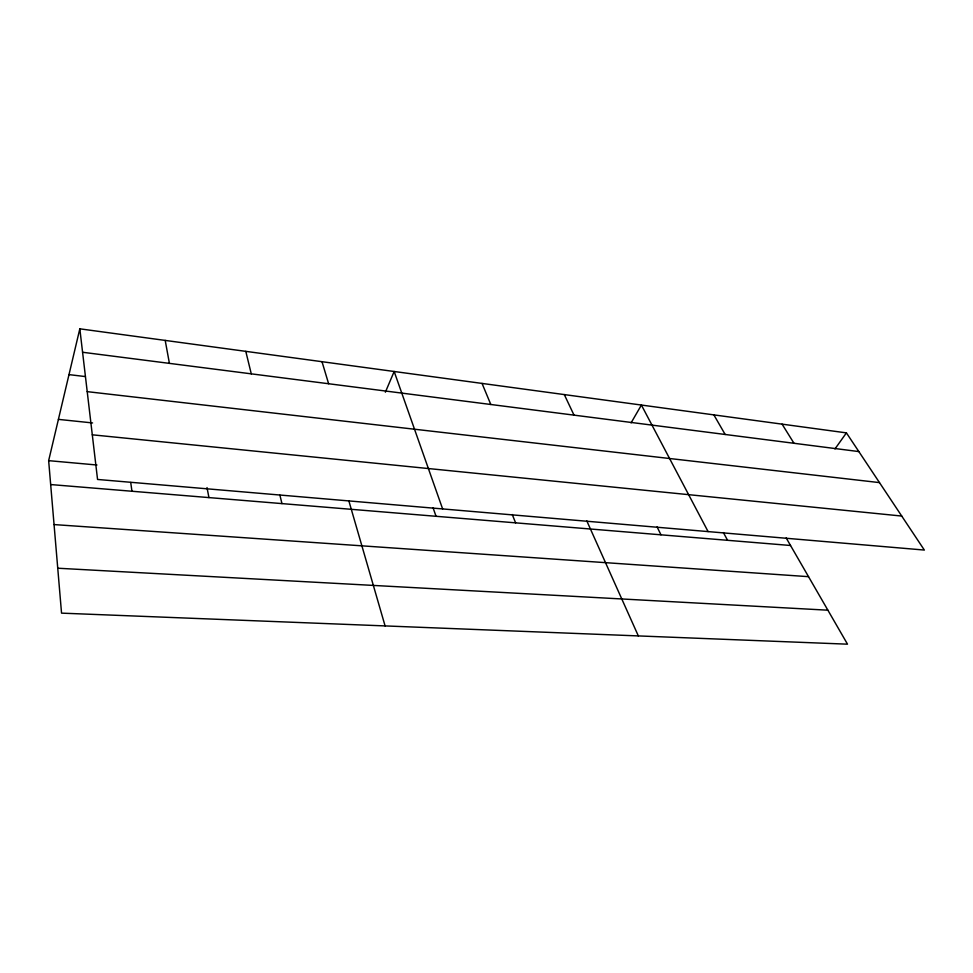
<?xml version="1.0" encoding="UTF-8"?>
<svg xmlns="http://www.w3.org/2000/svg" width="973" height="973" viewBox="0 0 973 973"><rect width="100%" height="100%" fill="white"/><g stroke="black" fill="none" stroke-linecap="round" stroke-linejoin="round"><path stroke-width="1.46" d="M786.172 537.947L847.507 644.175L61.542 613.136L48.65 460.655L79.822 328.825L846.413 432.876L924.35 550.061L97.555 479.458L79.822 328.825M385.369 392.204L394.162 371.491L442.618 508.915M631.076 422.89L641.402 405.048L708.089 531.586M834.968 448.954L846.413 432.876M57.748 568.22L827.889 610.193M54.05 524.581L808.527 576.673M50.669 484.554L790.526 545.488M48.65 460.655L96.959 465.009M92.301 434.809L901.74 516.055M58.404 419.375L92.581 422.939M87.217 391.645L879.495 482.608M68.998 374.617L85.405 376.575M82.583 352.262L858.855 451.581M782.085 424.143L793.992 443.287M713.866 414.887L725.165 434.481M723.413 532.584L727.561 540.295M657.067 526.904L660.971 534.809M564.291 394.576L574.021 415.143M586.804 520.896L638.337 635.916M482.049 383.423L490.806 404.488M512.272 514.535L515.593 522.842M433.07 507.76L436.026 516.286M322.002 361.688L328.619 383.739M348.918 501.095L385.089 625.907M245.792 351.35L251.277 373.851M279.92 495.208L281.951 503.6M207.006 487.582L208.94 497.592M165.203 340.404L169.411 363.367M130.723 482.486L131.951 491.256"/></g></svg>
